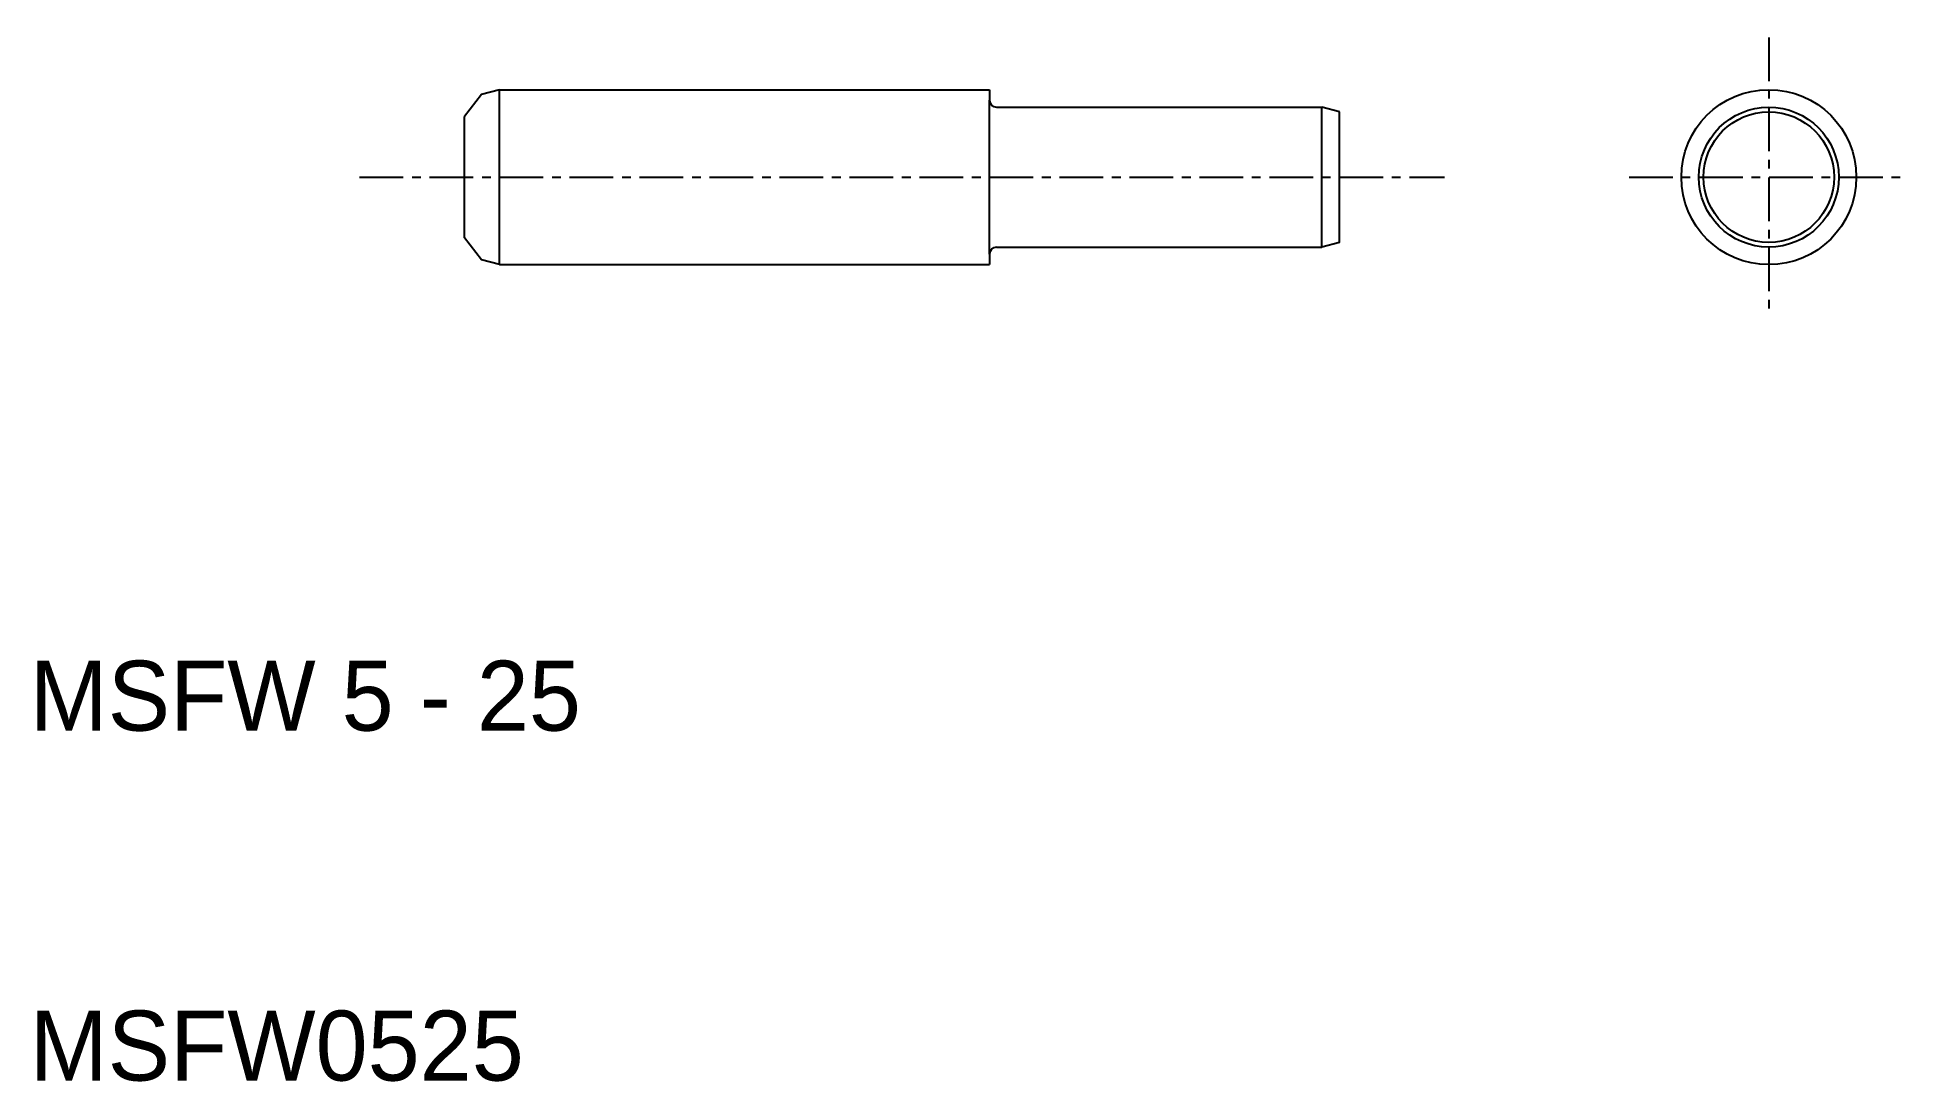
# Model space of a CAD drawing. Extents: x 10.2 to 63.7, y 10 to 39.8.
import ezdxf

# ---------------------------------------------------------------- set-up
doc = ezdxf.new("R2010")
doc.units = 0
doc.linetypes.add('CENTER', pattern=[2, 1.25, -0.25, 0.25, -0.25])
doc.layers.get('0').update_dxf_attribs({"linetype": 'CONTINUOUS'})
doc.layers.add('CENTER', color=1, linetype='CENTER')

msp = doc.modelspace()

# ---------------------------------------------------------------- linework, layer by layer
at = {"color": 7, "linetype": 'CONTINUOUS'}
for p, q in [((22.909, 38.18), (22.426, 37.551)), ((23.426, 38.319), (22.909, 38.18)), ((23.426, 38.319), (37.426, 38.319)), ((23.426, 33.319), (23.426, 38.319)), ((37.426, 38.319), (37.426, 38.019)), ((37.426, 33.619), (37.426, 38.019)), ((22.426, 34.087), (22.426, 37.551)), ((37.626, 37.819), (46.926, 37.819)), ((46.926, 33.819), (46.926, 37.819)), ((47.426, 37.685), (46.926, 37.819)), ((47.426, 33.953), (47.426, 37.685)), ((22.909, 33.457), (22.426, 34.087)), ((37.626, 33.819), (46.926, 33.819)), ((47.426, 33.953), (46.926, 33.819)), ((23.426, 33.319), (22.909, 33.457)), ((23.426, 33.319), (37.426, 33.319)), ((37.426, 33.619), (37.426, 33.319))]:
    msp.add_line(p, q, dxfattribs=at)
for radius in [2.5, 2, 1.866]:
    msp.add_circle((59.698, 35.819), radius, dxfattribs=at)
for centre, start, end in [((37.626, 38.019), 180, 270), ((37.626, 33.619), 90, 180)]:
    msp.add_arc(centre, 0.2, start, end, dxfattribs=at)
at = {"layer": 'CENTER', "color": 1, "linetype": 'CENTER'}
for p, q in [((59.698, 39.812), (59.698, 31.825)), ((19.426, 35.819), (50.426, 35.819)), ((55.705, 35.819), (63.692, 35.819))]:
    msp.add_line(p, q, dxfattribs=at)

# ---------------------------------------------------------------- texts
at = {"color": 7, "linetype": 'CONTINUOUS'}
for s, p in [('MSFW 5 - 25', (10, 20)), ('MSFW0525', (10, 10))]:
    msp.add_text(s, height=2, dxfattribs=at).set_placement(p)

doc.saveas('drawing.dxf')
